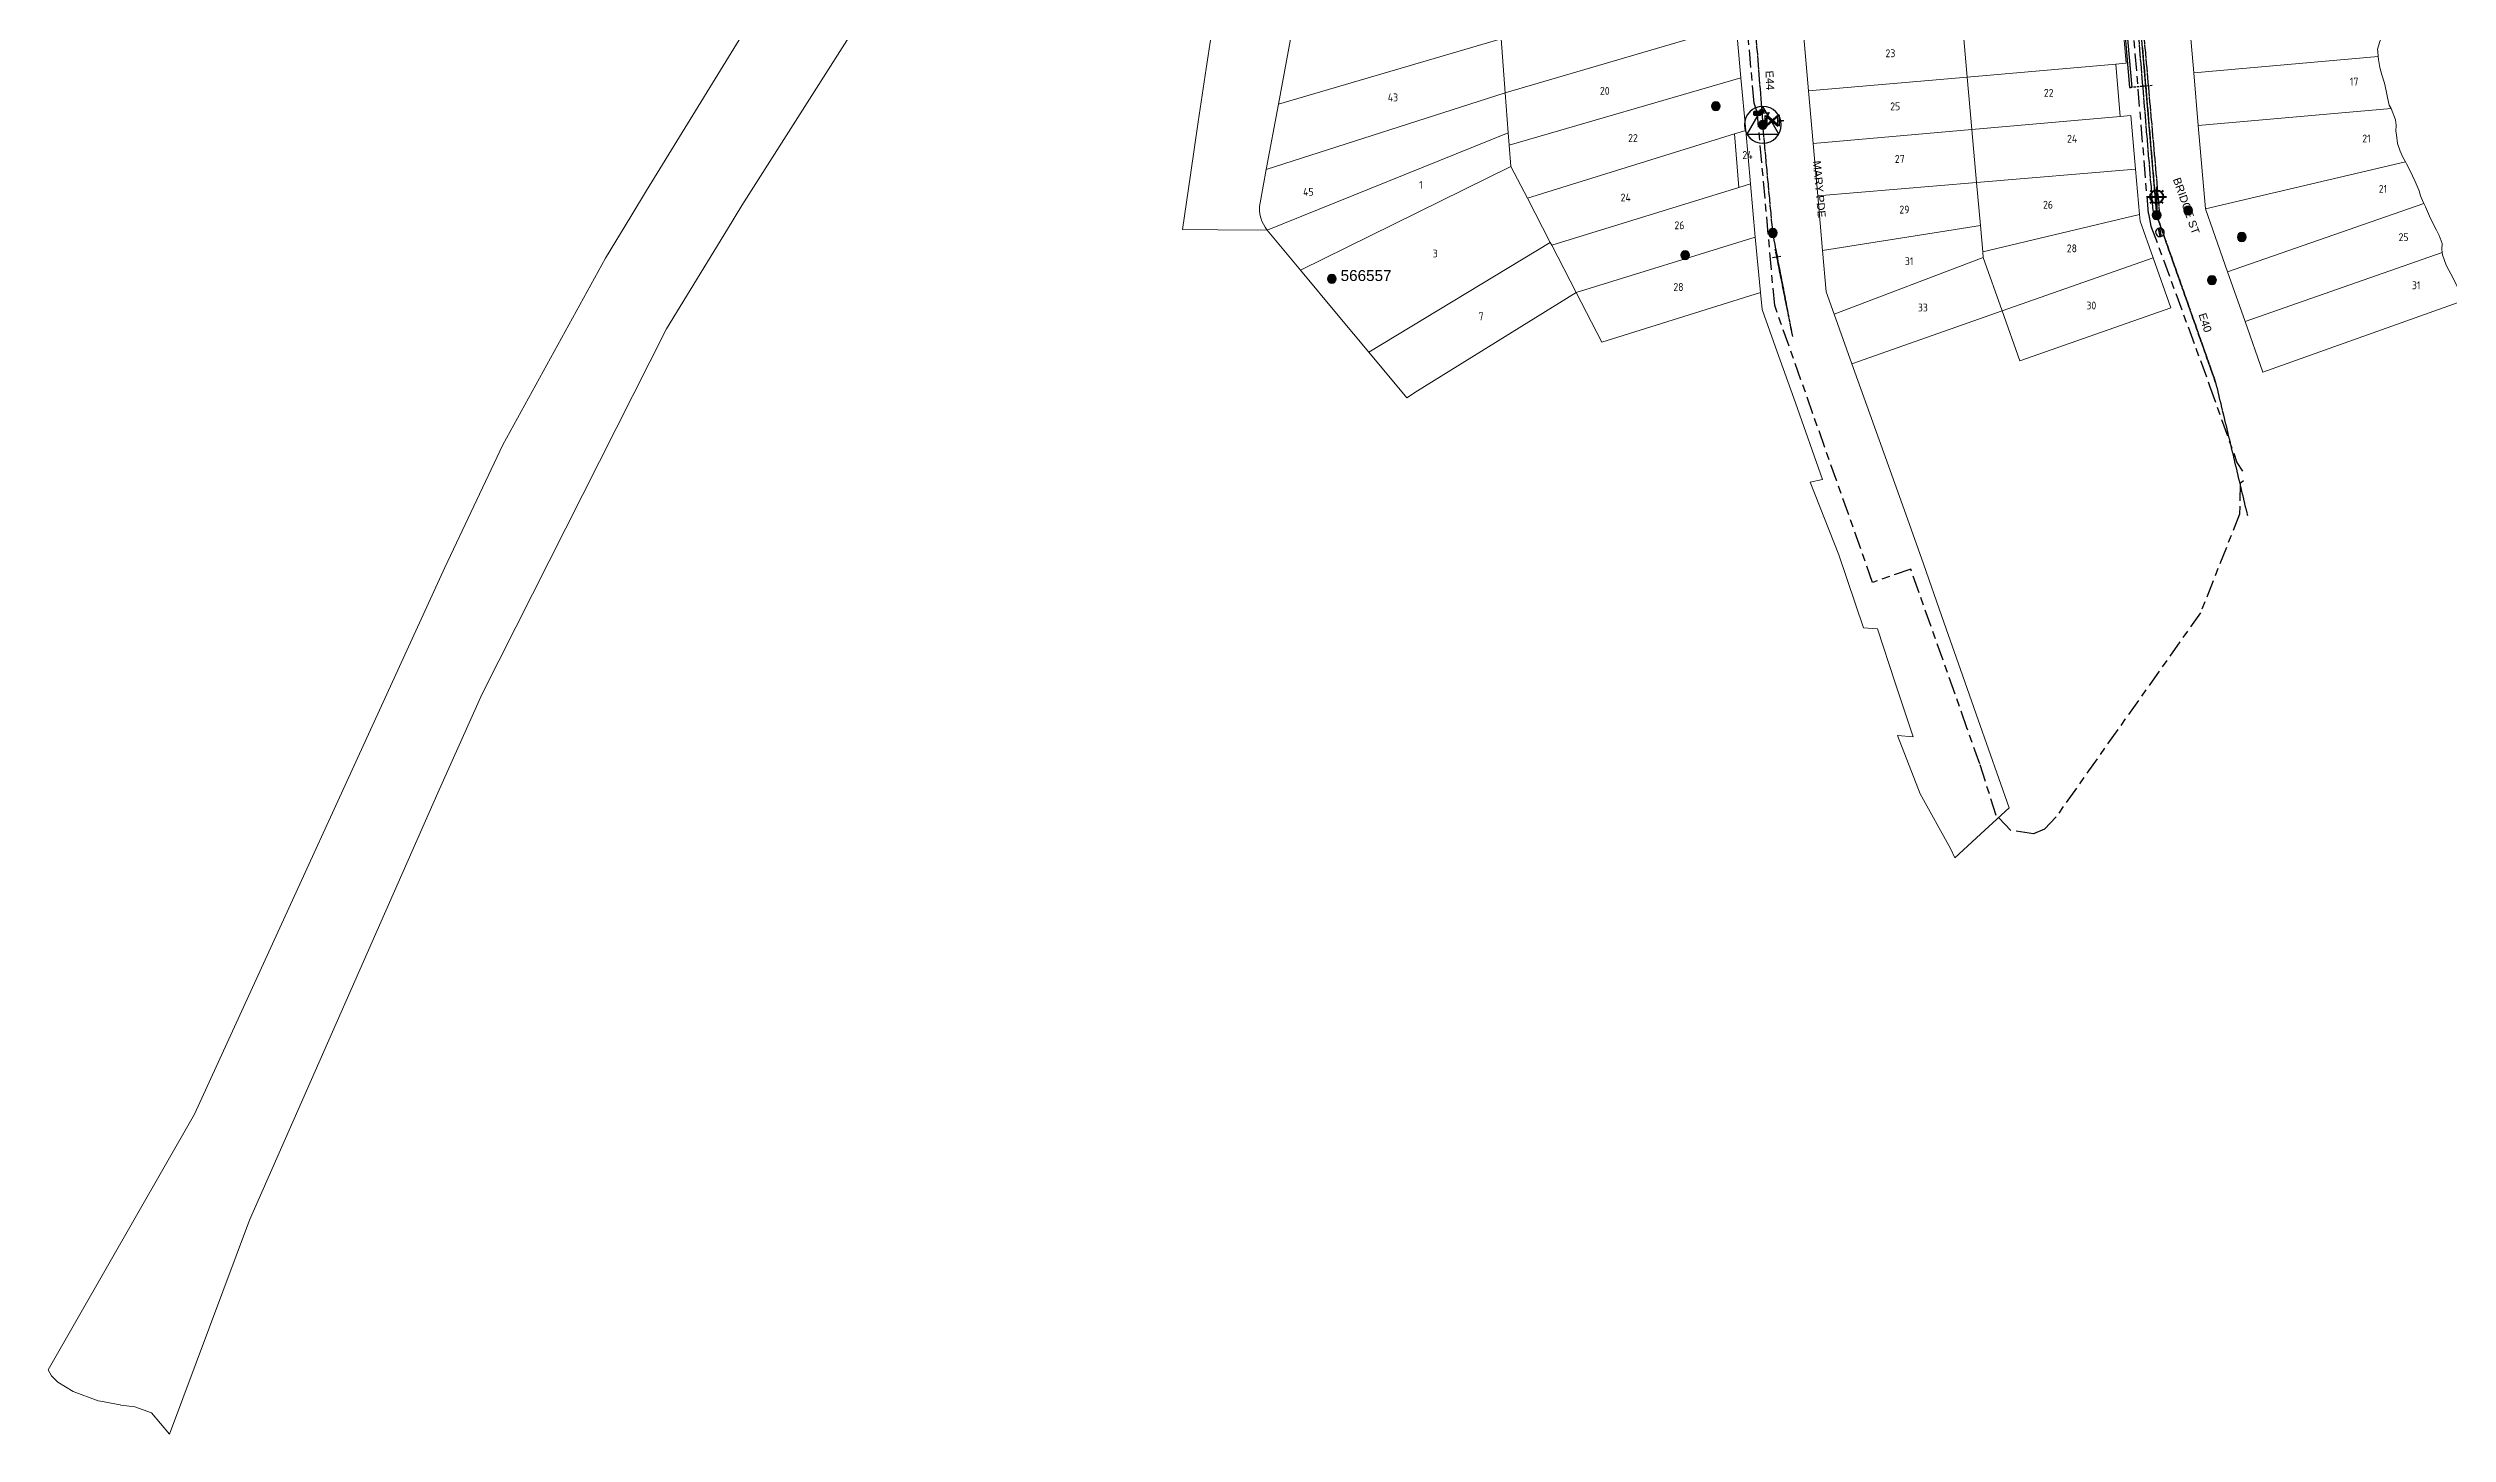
# Model space of a CAD drawing. Header units: metres. Extents: x 317295 to 318227, y 6256675 to 6257944.
# Drawn here: x 317295 to 317844, y 6256675 to 6256993 of the extents above; entities that cross this region are included whole.
import ezdxf
from ezdxf.enums import TextEntityAlignment as Align

# ---------------------------------------------------------------- set-up
doc = ezdxf.new("R2010")
doc.units = ezdxf.units.M
for name, pattern in [('Cable Exist OH', [1, 1, 0]), ('Cable Exist UG', [8.2, 4, -1.2, 1.8, -1.2]), ('DASHED', [0.75, 0.5, -0.25])]:
    doc.linetypes.add(name, pattern=pattern)
doc.layers.get('0').update_dxf_attribs({"color": 6})
doc.layers.add('Cadastre Land Parcels_SP_EXT', color=9, linetype='Continuous', lineweight=5)
doc.layers.add('Cadastre Roads_SP_EXT', color=9, linetype='Continuous', lineweight=5)
for name, color, linetype in [('Duct_SP_EXT', 7, 'Continuous'), ('Equip_HV_EXT', 7, 'Continuous'), ('Equip_LV_EXT', 7, 'Continuous'), ('Equip_SP_LV_EXT', 7, 'Continuous'), ('Equip_SP_SL_EXT', 7, 'Continuous'), ('Mains_HV_EXT', 7, 'Continuous'), ('Mains_LV_EXT', 7, 'Continuous'), ('Mains_SL_EXT', 7, 'Continuous'), ('OH_Details_SP_MISC', 7, 'Continuous'), ('Sub_SP_TR_HV_LV_EXT', 7, 'Continuous'), ('SupportsOH_SP_TR_HV_LV_SL_EXT', 7, 'Continuous')]:
    doc.layers.add(name, color=color, linetype=linetype)
doc.layers.add('UNKNOWN_FEATURES', color=1, linetype='DASHED', plot=False)
doc.styles.add('iecARIAL', font='arial.ttf', dxfattribs={"height": 2})
doc.styles.add('iecISOCP', font='isocp.shx')
doc.styles.add('POLE_LABEL', font='arial.ttf')
doc.styles.get("Standard").update_dxf_attribs({"font": 'arial.ttf'})

# ---------------------------------------------------------------- blocks, each defined once
blk = doc.blocks.new('SUB_POLE_EXT')
blk.add_wipeout([(0, 4.22), (0.42, 4.2), (0.83, 4.14), (1.21, 4.05), (1.62, 3.9), (1.99, 3.72), (2.35, 3.51), (2.68, 3.26), (2.99, 2.99), (3.28, 2.66), (3.52, 2.34), (3.76, 1.92), (3.9, 1.62), (4.04, 1.23), (4.18, 0.63), (4.22, 0), (4.18, -0.61), (4.06, -1.15), (3.9, -1.62), (3.58, -2.24), (3.22, -2.73), (2.97, -3.01), (2.68, -3.26), (2.36, -3.5), (2, -3.72), (1.64, -3.89), (1.25, -4.03), (0.82, -4.14), (0.42, -4.2), (0, -4.22), (-0.41, -4.2), (-0.8, -4.15), (-1.21, -4.05), (-1.62, -3.9), (-1.99, -3.73), (-2.35, -3.51), (-2.68, -3.26), (-2.96, -3.02), (-3.23, -2.72), (-3.51, -2.35), (-3.71, -2.01), (-3.91, -1.6), (-4.05, -1.21), (-4.16, -0.76), (-4.22, -0.14), (-4.21, 0.39), (-4.14, 0.83), (-4.03, 1.27), (-3.9, 1.63), (-3.71, 2.02), (-3.5, 2.37), (-3.28, 2.67), (-2.99, 2.99), (-2.68, 3.27), (-2.33, 3.52), (-1.98, 3.73), (-1.63, 3.9), (-1.2, 4.05), (-0.78, 4.15), (-0.4, 4.21)])
blk.add_line((2.16, 0.48), (2.16, 0.48, 0))
blk.add_lwpolyline([(-4.22, 0, 1), (4.22, 0, 1)], format="xyb", close=True)
blk.add_lwpolyline([(2.14, 0.52), (0, 4.22), (-3.66, -2.11), (3.66, -2.11)], close=True)
for tag, height, flags, p in [('STREET_CODE', 0.2, 9, (1.5, 0)), ('ASSET_NUM', 2.5, 8, (2, 2)), ('CONSTRUCTED_VOLTAGE', 0.2, 9, (1.5, -0.2)), ('OPERATING_VOLTAGE', 0.2, 9, (1.5, -0.6)), ('OPERATED_BY', 0.2, 9, (1.5, -0.8)), ('ORIENTATION', 0.2, 9, (1.5, -1.2)), ('OWNED_BY', 0.2, 9, (1.5, -1.4)), ('SECONDARY_VOLTAGE', 0.2, 9, (1.5, -1.6)), ('STATE', 0.2, 9, (1.5, -1.8)), ('SUBSTATION_TYPE', 0.2, 9, (1.5, -2)), ('STREETNAME', 0.2, 9, (1.5, -2.8)), ('SUBURB', 0.2, 9, (1.5, -3)), ('Z', 0.2, 1, (1.5, -3.4)), ('NO_PHASES', 0.2, 9, (1.5, -0.4)), ('MAINTAINED_BY', 0.2, 9, (1.5, -1)), ('USAGE', 0.2, 9, (1.5, -2.2)), ('LEGEND', 0.2, 9, (1.5, -2.4)), ('LOCATION', 0.2, 9, (1.5, -2.6)), ('NOTES', 0.2, 9, (1.5, -3.2))]:
    blk.add_attdef(tag, text='', height=height, dxfattribs=dict(flags=flags)).set_placement(p, align=Align.MIDDLE_LEFT)
blk = doc.blocks.new('LV_OH_LINKS_CLOSED_EXT')
for p, q in [((-0.17, 4.97), (-0.17, 3)), ((0.17, 4.97), (0.17, 3))]:
    blk.add_line(p, q)
blk.add_lwpolyline([(0, 2.99, 1), (0, 4.98, 1)], format="xyb", close=True)
at = {"flags": 9}
for tag, p in [('ACTUAL_STATUS', (0, 0)), ('CONSTRUCTED_VOLTAGE', (0, -0.2)), ('OPERATING_VOLTAGE', (0, -0.6)), ('ORIENTATION', (0, -0.8)), ('OWNED_BY', (0, -1)), ('STATE', (0, -1.2)), ('SWITCH_TYPE', (0, -1.4)), ('NO_PHASES', (0, -0.4)), ('USAGE', (0, -1.6)), ('NOTES', (0, -1.8))]:
    blk.add_attdef(tag, text='', height=0.2, dxfattribs=at).set_placement(p, align=Align.MIDDLE_LEFT)
at = {"flags": 1}
blk.add_attdef('Z', (0, 0), '', height=0.2, dxfattribs=at)
blk = doc.blocks.new('LV_OH_LINKS_DISTFUSE_EXT')
for p, q in [((0, 0), (0.96, 0)), ((3.84, 0), (4.8, 0))]:
    blk.add_line(p, q)
blk.add_lwpolyline([(3.84, -1.2), (3.84, 1.2), (0.96, -1.2), (0.96, 1.2)], close=True)
at = {"flags": 9}
for tag, p in [('ACTUAL_STATUS', (0, 0)), ('CONSTRUCTED_VOLTAGE', (0, -0.2)), ('OPERATING_VOLTAGE', (0, -0.6)), ('ORIENTATION', (0, -0.8)), ('OWNED_BY', (0, -1)), ('STATE', (0, -1.2)), ('SWITCH_TYPE', (0, -1.4)), ('NO_PHASES', (0, -0.4)), ('USAGE', (0, -1.6)), ('NOTES', (0, -1.8))]:
    blk.add_attdef(tag, text='', height=0.2, dxfattribs=at).set_placement(p, align=Align.MIDDLE_LEFT)
at = {"flags": 1}
blk.add_attdef('Z', (0, 0), '', height=0.2, dxfattribs=at)
blk = doc.blocks.new('SL_LANTERN_EXT')
at = {"lineweight": 40}
for p, q in [((-1.46, 5.68), (-1.06, 5.28)), ((0, 1.97), (0, 6.47)), ((1.46, 5.68), (1.06, 5.28)), ((-2.25, 4.22), (2.25, 4.22)), ((-1.46, 2.76), (-1.06, 3.16)), ((0, 0), (0, 2.72)), ((1.46, 2.76), (1.06, 3.16))]:
    blk.add_line(p, q, dxfattribs=at)
blk.add_circle((0, 4.22), 1.5, dxfattribs=at)
at = {"style": 'iecARIAL', "flags": 8}
blk.add_attdef('ASSET_NUM', (1.5, 1.5), '', height=2.5, dxfattribs=at)
for tag, p, height, flags in [('OPERATING_VOLTAGE', (0.98, -1.65), 0.2, 9), ('ORIENTATION', (0.98, -1.85), 0.2, 9), ('OWNED_BY', (0.98, -2.05), 0.2, 9), ('STATE', (0.98, -2.25), 0.2, 9), ('CONSTRUCTED_VOLTAGE', (0.98, -0.65), 0.2, 9), ('CONTROL_TYPE', (0.98, -0.85), 0.2, 9), ('LANTERN_PURPOSE', (0.98, -1.05), 0.2, 9), ('LANTERN_TYPE', (0.98, -1.25), 0.2, 9), ('NO_PHASES', (0.98, -1.45), 0.2, 9), ('USAGE', (0.98, -2.45), 0.2, 9), ('CEXIST', (0.98, -2.65), 0.2, 9), ('CNEW', (0.98, -2.85), 0.2, 9), ('CNUMBER', (0.98, -3.05), 0.2, 9), ('CREMOVE', (0.98, -3.25), 0.2, 9), ('CREPLACE', (0.98, -3.45), 0.2, 9), ('LKINGHEIGHT', (0.98, -3.65), 0.2, 9), ('LBRACKET', (0.98, -3.85), 0.2, 9), ('LBRACKETVOCAB', (0.98, -4.05), 0.2, 9), ('LCATEGORY', (0.98, -4.25), 0.2, 9), ('LCHARGE1', (0.98, -4.45), 0.2, 9), ('LCHARGE1PERCENT', (0.98, -4.65), 0.2, 9), ('LCHARGE2', (0.98, -4.85), 0.2, 9), ('LCHARGE2PERCENT', (0.98, -5.05), 0.2, 9), ('LCHARGE3', (0.98, -5.25), 0.2, 9), ('LCHARGE3PERCENT', (0.98, -5.45), 0.2, 9), ('LEXIST', (0.98, -5.65), 0.2, 9), ('LNUMBER', (2.18, -3.25), 2.5, 8), ('STREETNAME', (0.98, -9.25), 0.2, 9), ('SUBURB', (0.98, -9.45), 0.2, 1), ('LLAMP', (0.98, -5.85), 0.2, 9), ('LLAMPVOCAB', (0.98, -6.05), 0.2, 9), ('LMAST', (0.98, -6.25), 0.2, 9), ('LMASTVOCAB', (0.98, -6.45), 0.2, 9), ('LNEW', (0.98, -6.65), 0.2, 9), ('LANTNUMBER', (0.98, -6.85), 0.2, 9), ('LOUTREACH', (0.98, -7.25), 0.2, 9), ('LOUTREACHVOCAB', (0.98, -7.45), 0.2, 9), ('LRATECODE', (0.98, -7.65), 0.2, 9), ('LREMOVE', (0.98, -7.85), 0.2, 9), ('LREPLACE', (0.98, -8.05), 0.2, 9), ('LTYPE', (0.98, -8.25), 0.2, 9), ('LTYPEVOCAB', (0.98, -8.45), 0.2, 9), ('LEGEND', (0.98, -8.65), 0.2, 9), ('LOCATION', (0.98, -8.85), 0.2, 9), ('NOTES', (0.98, -9.05), 0.2, 9)]:
    blk.add_attdef(tag, p, '', height=height, dxfattribs=dict(flags=flags))
blk = doc.blocks.new('POLE_EXT')
blk.add_hatch(color=256).paths.add_polyline_path([(-1, 0, 1), (1, 0, 1)])
blk.add_lwpolyline([(-1, 0, 1), (1, 0, 1)], format="xyb", close=True)
for tag, height, flags, p in [('pNumber', 2.5, 8, (-17.84, 2.07)), ('OWNED_BY', 0.2, 9, (1.35, -0.4)), ('SPECIAL_USE', 0.2, 9, (1.35, -0.8)), ('STATE', 0.2, 9, (1.35, -1)), ('cLV', 0.2, 9, (1.35, -1.4)), ('hDepth', 0.2, 9, (1.35, -1.6)), ('hDia', 0.2, 9, (1.35, -1.8)), ('cHV', 0.2, 9, (1.35, -2)), ('cLinedev', 0.2, 9, (1.35, -3.4)), ('pExisting', 0.2, 9, (1.35, -3.8)), ('pFooting', 0.2, 9, (1.35, -4.4)), ('pNew', 0.2, 9, (1.35, -4.6)), ('pRelocate', 0.2, 9, (1.35, -5)), ('pRemove', 0.2, 9, (1.35, -5.2)), ('pReplace', 0.2, 9, (1.35, -5.4)), ('PARENT', 0.2, 9, (1.35, -0.6)), ('USAGE', 0.2, 9, (1.35, -1.2)), ('LBRACKET', 0.2, 9, (1.35, -2.2)), ('LExisting', 0.2, 9, (1.35, -2.4)), ('LANTNUMBER', 0.2, 9, (1.35, -2.6)), ('LOther', 0.2, 9, (1.35, -2.8)), ('LRemove', 0.2, 9, (1.35, -3)), ('LEGEND', 0.2, 9, (1.35, -3.2)), ('LOCATION', 0.2, 9, (1.35, -3.6)), ('PFNUMBER', 0.2, 9, (1.35, -4)), ('NEWPFNUMBER', 0.2, 9, (1.35, -4.2)), ('pStay', 0.2, 9, (1.35, -5.6)), ('pType', 0.2, 9, (1.35, -5.8)), ('cspan', 0.2, 9, (1.35, -6)), ('STREETNAME', 0.2, 9, (1.35, -6.2)), ('SUBURB', 0.2, 9, (1.35, -6.4)), ('OPERATED_BY', 0.2, 9, (1.36, -7.01)), ('NOTES', 0.2, 9, (1.35, -6.6)), ('MAINTAINED_BY', 0.2, 9, (1.36, -6.81))]:
    blk.add_attdef(tag, text='', height=height, dxfattribs=dict(flags=flags)).set_placement(p, align=Align.MIDDLE_LEFT)
at = {"style": 'POLE_LABEL'}
for tag, height, flags, p in [('STRUCTURE_PLANT_NUMBER', 0.2, 9, (1.35, 0.03)), ('ASSET_NUM', 2.5, 8, (2, 2)), ('STREET_CODE', 0.2, 9, (1.35, -0.2))]:
    blk.add_attdef(tag, text='', height=height, dxfattribs=dict(at, flags=flags)).set_placement(p, align=Align.MIDDLE_LEFT)
at = {"flags": 1}
blk.add_attdef('Z', (1.35, -7.33), '', height=0.2, dxfattribs=at)
blk = doc.blocks.new('HV_STJ_EXT')
h = blk.add_hatch(color=256)
edge = h.paths.add_edge_path()
edge.add_ellipse((-0.59, 0.13), major_axis=(0.226, 0.226), ratio=1, start_angle=45, end_angle=135)
edge.add_line((-0.91, 0.13), (-0.91, -0.13))
edge.add_ellipse((-0.59, -0.13), major_axis=(0.226, 0.226), ratio=1, start_angle=135, end_angle=225)
edge.add_line((-0.59, -0.45), (0.59, -0.45))
edge.add_ellipse((0.59, -0.13), major_axis=(-0.226, 0.226), ratio=1, start_angle=135, end_angle=225)
edge.add_line((0.91, -0.13), (0.91, 0.13))
edge.add_ellipse((0.59, 0.13), major_axis=(-0.226, 0.226), ratio=1, start_angle=225, end_angle=315)
edge.add_line((0.59, 0.45), (-0.59, 0.45))
blk.add_lwpolyline([(-0.91, 0.13), (-0.91, -0.13, 0.414214), (-0.59, -0.45), (0.59, -0.45, 0.414214), (0.91, -0.13), (0.91, 0.13, 0.414214), (0.59, 0.45), (-0.59, 0.45, 0.414214)], format="xyb", close=True)
for tag, flags, p in [('ORIENTATION', 9, (1.5, 0)), ('Z', 1, (1.5, -0.8)), ('USAGE', 9, (1.5, -0.2)), ('LEGEND', 9, (1.5, -0.4)), ('NOTES', 9, (1.5, -0.6))]:
    blk.add_attdef(tag, text='', height=0.2, dxfattribs=dict(flags=flags)).set_placement(p, align=Align.MIDDLE_LEFT)
blk = doc.blocks.new('End Shackle_EXT')
blk.add_wipeout([(0, 0.25), (1.81, 0.25), (1.82, -0.25), (0, -0.25)])
blk.add_line((1.81, -1), (1.81, 1))
at = {"flags": 1}
blk.add_attdef('Z', (0, 0), '', height=0.2, dxfattribs=at)
at = {"flags": 9}
for tag, p in [('CONNECTOR_TYPE', (0, 0)), ('CONSTRUCTED_VOLTAGE', (0, -0.2)), ('OPERATING_VOLTAGE', (0, -0.6)), ('ORIENTATION', (0, -0.8)), ('OWNED_BY', (0, -1)), ('STATE', (0, -1.2)), ('NO_PHASES', (0, -0.4)), ('USAGE', (0, -1.4)), ('NOTES', (0, -1.6))]:
    blk.add_attdef(tag, text='', height=0.2, dxfattribs=at).set_placement(p, align=Align.MIDDLE_LEFT)
blk = doc.blocks.new('CONNECTOR_NODE_EXT')
h = blk.add_hatch(color=256)
edge = h.paths.add_edge_path()
edge.add_arc((0, 0), 0.5, 0, 360)
blk.add_circle((0, 0), 0.5)
at = {"flags": 1}
blk.add_attdef('Z', (0, 0), '', height=0.2, dxfattribs=at)
at = {"flags": 9}
for tag, p in [('CONNECTOR_TYPE', (0, 0)), ('CONSTRUCTED_VOLTAGE', (0, -0.2)), ('OPERATING_VOLTAGE', (0, -0.6)), ('ORIENTATION', (0, -0.8)), ('SUBTYPE', (0, -1)), ('NO_PHASES', (0, -0.4)), ('USAGE', (0, -1.2)), ('NOTES', (0, -1.4))]:
    blk.add_attdef(tag, text='', height=0.2, dxfattribs=at).set_placement(p, align=Align.MIDDLE_LEFT)

msp = doc.modelspace()

# ---------------------------------------------------------------- linework, layer by layer
at = {"layer": 'Cadastre Land Parcels_SP_EXT', "linetype": 'Continuous'}
msp.add_lwpolyline([(317493.23, 6257060.17), (317431.81, 6256960.18), (317428.22, 6256954.28), (317422.4, 6256944.73), (317398.95, 6256902), (317385.62, 6256873.85), (317328.31, 6256748.73), (317294.77, 6256690.2), (317295.59, 6256688.8), (317297.02, 6256687.34), (317300.55, 6256685.25), (317306.28, 6256683.1), (317306.8, 6256683), (317311.27, 6256682.13), (317311.45, 6256682.11), (317314.66, 6256681.72), (317318.48, 6256680.33), (317320.53, 6256677.89), (317322.57, 6256675.48), (317340.88, 6256724.43), (317384.06, 6256822.29), (317394.17, 6256844.98), (317436.42, 6256928.53), (317450.32, 6256951.32), (317453.67, 6256956.81), (317519.72, 6257060.71)], dxfattribs=at)
for points in [[(317768.48, 6257013.72), (317732.07, 6257010.63), (317733.16, 6256998.42), (317734.24, 6256986.17), (317768.28, 6256989.17), (317770.62, 6256989.37), (317769.57, 6257001.54), (317768.48, 6257013.72)], [(317627.5, 6256994.96), (317626.62, 6257006.93), (317579.28, 6256994.85), (317576.51, 6256979.96), (317627.5, 6256994.96)], [(317681.3, 6256998.09), (317680.19, 6257010.4), (317627.5, 6256994.96), (317628.44, 6256982.6), (317681.3, 6256998.09)], [(317828.33, 6256990.92), (317828.27, 6256992.06), (317828.2, 6256992.57), (317828.69, 6256994.3), (317829.4, 6256996.03), (317830.97, 6256997.55), (317832.49, 6256998.21), (317833.61, 6256999.07), (317834.28, 6257000.27), (317834.61, 6257002.54), (317834.69, 6257003.69), (317787.51, 6256999.56), (317785.01, 6256999.31), (317786.07, 6256987.13), (317828.33, 6256990.92)], [(317697.87, 6256983.02), (317734.24, 6256986.17), (317733.16, 6256998.42), (317696.78, 6256995.3), (317697.87, 6256983.02)], [(317628.44, 6256982.6), (317627.5, 6256994.96), (317576.51, 6256979.96), (317573.73, 6256965.02), (317628.44, 6256982.6)], [(317831.28, 6256979.02), (317830.8, 6256979.76), (317830.44, 6256981.51), (317830.12, 6256983), (317829.77, 6256984.79), (317829.13, 6256986.72), (317828.73, 6256988.39), (317828.4, 6256990.21), (317828.33, 6256990.92), (317786.07, 6256987.13), (317787.12, 6256975.09), (317831.28, 6256979.02)], [(317698.93, 6256970.98), (317735.31, 6256974.15), (317734.24, 6256986.17), (317697.87, 6256983.02), (317698.93, 6256970.98)], [(317769.26, 6256977.13), (317768.28, 6256989.17), (317734.24, 6256986.17), (317735.31, 6256974.15), (317769.26, 6256977.13)], [(317629.13, 6256973.44), (317628.44, 6256982.6), (317573.73, 6256965.02), (317572.31, 6256957.37), (317572.2, 6256956.52), (317572.19, 6256955.66), (317572.28, 6256954.8), (317572.46, 6256953.96), (317572.72, 6256953.2), (317573.05, 6256952.47), (317573.46, 6256951.79), (317573.95, 6256951.15), (317629.13, 6256973.44)], [(317700, 6256958.99), (317736.37, 6256962.05), (317735.31, 6256974.15), (317698.93, 6256970.98), (317700, 6256958.99)], [(317772.76, 6256965.11), (317771.68, 6256977.37), (317769.26, 6256977.13), (317735.31, 6256974.15), (317736.37, 6256962.05), (317772.76, 6256965.11)], [(317834.57, 6256966.77), (317833.98, 6256967.82), (317833.33, 6256969.21), (317832.76, 6256970.98), (317832.55, 6256972.95), (317832.34, 6256973.83), (317832.41, 6256975.14), (317832.3, 6256976.37), (317831.28, 6256979.02), (317787.12, 6256975.09), (317788.77, 6256955.98), (317834.57, 6256966.77)], [(317629.34, 6256970.57), (317629.13, 6256973.44), (317573.95, 6256951.15), (317581.56, 6256942), (317629.72, 6256965.74), (317629.34, 6256970.57)], [(317633.54, 6256958.46), (317629.72, 6256965.74), (317581.56, 6256942), (317590.22, 6256931.59), (317597.24, 6256923.16), (317638.76, 6256948.3), (317633.54, 6256958.46)], [(317773.67, 6256954.69), (317772.76, 6256965.11), (317736.37, 6256962.05), (317737.24, 6256952.23), (317737.79, 6256946.18), (317773.67, 6256954.69)], [(317838.74, 6256957.21), (317838.44, 6256957.89), (317838.03, 6256958.99), (317837.73, 6256960.11), (317836.75, 6256962.27), (317836.19, 6256963.57), (317835.12, 6256965.79), (317834.84, 6256966.3), (317834.57, 6256966.77), (317788.77, 6256955.98), (317793.83, 6256941.58), (317838.74, 6256957.21)], [(317685.64, 6256949.55), (317684.6, 6256961.73), (317681.92, 6256960.9), (317639.1, 6256947.66), (317644.67, 6256936.85), (317685.64, 6256949.55)], [(317701.11, 6256946.48), (317737.24, 6256952.23), (317736.37, 6256962.05), (317700, 6256958.99), (317701.11, 6256946.48)], [(317842.95, 6256945.99), (317842.9, 6256946.75), (317842.95, 6256948.06), (317842.32, 6256949.91), (317841.65, 6256951.16), (317840.57, 6256953.18), (317840.05, 6256954.33), (317839.13, 6256956.45), (317838.74, 6256957.21), (317793.83, 6256941.58), (317797.83, 6256930.18), (317842.95, 6256945.99)], [(317703.77, 6256931.92), (317737.88, 6256944.9), (317737.79, 6256946.18), (317737.24, 6256952.23), (317701.11, 6256946.48), (317701.94, 6256937.04), (317703.77, 6256931.92)], [(317776.78, 6256944.76), (317773.82, 6256953.22), (317773.67, 6256954.69), (317737.79, 6256946.18), (317737.88, 6256944.9), (317742.24, 6256932.64), (317776.78, 6256944.76)], [(317639.1, 6256947.66), (317638.76, 6256948.3), (317597.24, 6256923.16), (317605.91, 6256912.75), (317608.38, 6256914.3), (317644.67, 6256936.85), (317639.1, 6256947.66)], [(317686.88, 6256936.87), (317685.64, 6256949.55), (317644.67, 6256936.85), (317650.58, 6256925.51), (317686.88, 6256936.87)], [(317707.83, 6256920.54), (317742.24, 6256932.64), (317737.88, 6256944.9), (317703.77, 6256931.92), (317707.83, 6256920.54)], [(317780.81, 6256933.32), (317776.78, 6256944.76), (317742.24, 6256932.64), (317746.26, 6256921.18), (317780.81, 6256933.32)], [(317847.7, 6256934.92), (317847.14, 6256936.68), (317846.17, 6256938.68), (317845.4, 6256940.31), (317844.49, 6256941.96), (317843.9, 6256943.12), (317843.04, 6256945.51), (317842.95, 6256945.99), (317797.83, 6256930.18), (317801.89, 6256918.61), (317847.7, 6256934.92)]]:
    msp.add_lwpolyline(points, close=True, dxfattribs=at)
at = {"layer": 'Cadastre Roads_SP_EXT', "linetype": 'Continuous'}
msp.add_lwpolyline([(317562.23, 6257003.12), (317559.99, 6256988.18), (317558.16, 6256975.95), (317556.38, 6256963.83), (317554.53, 6256951.28), (317562.6, 6256951.22), (317573.95, 6256951.15), (317573.46, 6256951.79), (317573.05, 6256952.47), (317572.72, 6256953.2), (317572.46, 6256953.96), (317572.28, 6256954.8), (317572.19, 6256955.66), (317572.2, 6256956.52), (317572.31, 6256957.37), (317573.73, 6256965.02), (317576.51, 6256979.96), (317579.28, 6256994.85)], dxfattribs=at)
at = {"layer": 'Duct_SP_EXT'}
for p, q in [((317768.58, 6257016.23), (317771.41, 6256983.78)), ((317769.06, 6257016.27), (317771.89, 6256983.82)), ((317771.41, 6256983.78), (317771.65, 6256983.8)), ((317771.89, 6256983.82), (317771.65, 6256983.8))]:
    msp.add_line(p, q, dxfattribs=at)
at = {"layer": 'Mains_HV_EXT', "linetype": 'Cable Exist UG', "flags": 128}
msp.add_lwpolyline([(317775.73, 6256954.92), (317764.74, 6257087.44), (317764.74, 6257087.44)], dxfattribs=at)
at = {"layer": 'Mains_HV_EXT', "linetype": 'Cable Exist UG'}
msp.add_lwpolyline([(317775.73, 6256954.92), (317776.3, 6256952.05), (317789.72, 6256915.51), (317795.99, 6256897.95), (317797.25, 6256895.96)], dxfattribs=at)
at = {"layer": 'Mains_LV_EXT', "linetype": 'Cable Exist OH'}
for points in [[(317773.22, 6256997.98), (317776.83, 6256954.51)], [(317774.45, 6256998.05), (317778.27, 6256954.62)], [(317791.1, 6256916.25), (317777.6, 6256954.55)]]:
    msp.add_lwpolyline(points, dxfattribs=at)
at = {"layer": 'Mains_SL_EXT', "linetype": 'Cable Exist OH'}
for points in [[(317774.34, 6256992.84), (317777.6, 6256954.55)], [(317777.6, 6256954.55), (317791.1, 6256916.25), (317798.37, 6256885.77)]]:
    msp.add_lwpolyline(points, dxfattribs=at)
at = {"layer": 'OH_Details_SP_MISC', "color": 7, "linetype": 'Continuous', "flags": 128}
msp.add_lwpolyline([(317777.6, 6256954.55), (317773.88, 6256998.2), (317772.28, 6257015.84)], dxfattribs=at)
at = {"layer": 'UNKNOWN_FEATURES'}
msp.add_lwpolyline([(317776.55, 6256984.24), (317771.65, 6256983.8)], dxfattribs=at)

# ---------------------------------------------------------------- block references
at = {"layer": 'Equip_SP_LV_EXT', "rotation": 190.856447839746}
msp.add_blockref('LV_OH_LINKS_CLOSED_EXT', (317777.6, 6256954.55), dxfattribs=at)
at = {"layer": 'Equip_SP_SL_EXT'}
msp.add_blockref('SL_LANTERN_EXT', (317777.6, 6256954.55), dxfattribs=at)
at = {"layer": 'Sub_SP_TR_HV_LV_EXT'}
msp.add_blockref('SUB_POLE_EXT', (317687.42, 6256975.25), dxfattribs=at)
at = {"layer": 'SupportsOH_SP_TR_HV_LV_SL_EXT'}
for p in [(317676.66, 6256979.51), (317777.6, 6256954.55), (317784.79, 6256955.65), (317669.62, 6256945.39), (317797.07, 6256949.56), (317790.26, 6256939.66)]:
    msp.add_blockref('POLE_EXT', p, dxfattribs=at)
ref = msp.add_blockref('POLE_EXT', (317588.75, 6256939.99), dxfattribs=at)
ref.add_attrib('ASSET_NUM', '566557', dxfattribs={"layer": '0', "height": 2.5, "style": 'POLE_LABEL'}).set_placement((317590.75, 6256940.74), align=Align.MIDDLE_LEFT)

# ---------------------------------------------------------------- texts
at = {"layer": 'Cadastre Land Parcels_SP_EXT', "style": 'iecISOCP'}
for s, p in [('23', (317715.51, 6256990.73)), ('17', (317821.84, 6256984.23)), ('43', (317601.55, 6256980.63)), ('20', (317650.12, 6256982.14)), ('25', (317716.59, 6256978.58)), ('22', (317751.77, 6256981.66)), ('22', (317656.58, 6256971.32)), ('27', (317717.65, 6256966.54)), ('24', (317757.08, 6256971.16)), ('21', (317824.67, 6256971.2)), ('45', (317582.16, 6256959)), ('1', (317608.74, 6256960.58)), ('24', (317654.86, 6256957.7)), ('26', (317751.57, 6256956.05)), ('21', (317828.46, 6256959.68)), ('26', (317667.18, 6256951.34)), ('29', (317718.68, 6256954.94)), ('3', (317611.84, 6256944.88)), ('28', (317757.03, 6256946.06)), ('25', (317832.99, 6256948.62)), ('31', (317719.95, 6256943.13)), ('28', (317666.94, 6256937.2)), ('31', (317836.05, 6256937.6)), ('7', (317622.34, 6256930.5)), ('33', (317722.93, 6256932.5)), ('30', (317761.52, 6256932.97))]:
    msp.add_text(s, height=1.8, dxfattribs=at).set_placement(p)
at = {"layer": 'Cadastre Roads_SP_EXT'}
for s, rotation, p in [('MARY PDE', 275.1529, (317698.88, 6256966.96)), ('BRIDGE ST', 289.4238, (317781.29, 6256962.78))]:
    msp.add_text(s, height=1.8, rotation=rotation, dxfattribs=at).set_placement(p)
at = {"layer": 'Mains_LV_EXT'}
for s, rotation, p in [('E44', 272.7477, (317688.03, 6256987.61)), ('E40', 288.2774, (317787.16, 6256931.8))]:
    msp.add_text(s, height=1.8, rotation=rotation, dxfattribs=at).set_placement(p)

# ---------------------------------------------------------------- next in the draw order: linework, layer by layer
at = {"layer": 'Cadastre Land Parcels_SP_EXT', "linetype": 'Continuous'}
for points in [[(317682.39, 6256986.02), (317681.3, 6256998.09), (317628.44, 6256982.6), (317629.13, 6256973.44), (317629.34, 6256970.57), (317682.39, 6256986.02)], [(317680.96, 6256973.18), (317683.53, 6256973.92), (317682.39, 6256986.02), (317629.34, 6256970.57), (317629.72, 6256965.74), (317633.54, 6256958.46), (317680.96, 6256973.18)], [(317684.6, 6256961.73), (317683.53, 6256973.92), (317680.96, 6256973.18), (317681.92, 6256960.9), (317684.6, 6256961.73)], [(317681.92, 6256960.9), (317680.96, 6256973.18), (317633.54, 6256958.46), (317638.76, 6256948.3), (317639.1, 6256947.66), (317681.92, 6256960.9)]]:
    msp.add_lwpolyline(points, close=True, dxfattribs=at)
at = {"layer": 'Cadastre Roads_SP_EXT', "linetype": 'Continuous'}
msp.add_lwpolyline([(317681.3, 6256998.09), (317682.39, 6256986.02), (317683.53, 6256973.92), (317684.6, 6256961.73), (317685.64, 6256949.55), (317686.88, 6256936.87), (317687.26, 6256932.96), (317690.33, 6256924.33), (317694.88, 6256911.6), (317701.12, 6256894.02), (317698.23, 6256893.46), (317704.86, 6256876.79), (317710.49, 6256860.1), (317713.69, 6256859.86), (317717.74, 6256847.45), (317721.87, 6256835.11), (317718.27, 6256835.44), (317723.43, 6256822.04), (317730.37, 6256809.57), (317731.41, 6256807.39), (317738.25, 6256813.72), (317743.79, 6256818.85), (317736.7, 6256839.01), (317732.66, 6256850.54), (317728.42, 6256862.66), (317724.2, 6256874.69), (317720.14, 6256886.06), (317716.17, 6256897.19), (317711.92, 6256909.08), (317707.83, 6256920.54), (317703.77, 6256931.92), (317701.94, 6256937.04), (317701.11, 6256946.48), (317700, 6256958.99), (317698.93, 6256970.98), (317697.87, 6256983.02), (317696.78, 6256995.3)], dxfattribs=at)
at = {"layer": 'Mains_HV_EXT', "linetype": 'Cable Exist UG'}
for points in [[(317686.17, 6256977.87), (317685.45, 6256980.23), (317681.34, 6257025.04)], [(317686.17, 6256977.87), (317688.89, 6256978.09)]]:
    msp.add_lwpolyline(points, dxfattribs=at)
at = {"layer": 'Mains_HV_EXT', "linetype": 'Cable Exist OH'}
msp.add_lwpolyline([(317688.89, 6256978.09), (317687.42, 6256975.25)], dxfattribs=at)
at = {"layer": 'Mains_LV_EXT', "linetype": 'Cable Exist OH'}
for points in [[(317685.66, 6256997.66), (317687.18, 6256978.31)], [(317687.18, 6256978.31), (317687.42, 6256975.25)], [(317689.72, 6256950.48), (317687.42, 6256975.25)]]:
    msp.add_lwpolyline(points, dxfattribs=at)

# ---------------------------------------------------------------- next in the draw order: block references
at = {"layer": 'Equip_HV_EXT'}
msp.add_blockref('HV_STJ_EXT', (317686.17, 6256977.87), dxfattribs=at)
at = {"layer": 'Equip_LV_EXT'}
for name, p in [('CONNECTOR_NODE_EXT', (317687.18, 6256978.31)), ('LV_OH_LINKS_DISTFUSE_EXT', (317687.01, 6256976.17)), ('LV_OH_LINKS_DISTFUSE_EXT', (317687.42, 6256976.25))]:
    msp.add_blockref(name, p, dxfattribs=at)
at = {"layer": 'SupportsOH_SP_TR_HV_LV_SL_EXT'}
msp.add_blockref('POLE_EXT', (317687.42, 6256975.25), dxfattribs=at)

# ---------------------------------------------------------------- next in the draw order: texts
at = {"layer": 'Cadastre Land Parcels_SP_EXT', "style": 'iecISOCP'}
msp.add_text('24', height=1.8, dxfattribs=at).set_placement((317682.75, 6256967.43))

# ---------------------------------------------------------------- next in the draw order: block references
at = {"layer": 'Mains_SL_EXT', "rotation": 280.1678805451055}
msp.add_blockref('End Shackle_EXT', (317690.27, 6256946.8), dxfattribs=at)

# ---------------------------------------------------------------- next in the draw order: linework, layer by layer
at = {"layer": 'Mains_HV_EXT', "linetype": 'Cable Exist UG'}
msp.add_lwpolyline([(317797.51, 6256893.74), (317796.75, 6256893.13), (317796.59, 6256886.08), (317787.63, 6256863.54), (317754.56, 6256816.8), (317751.93, 6256813.95), (317749.38, 6256812.9), (317744.22, 6256813.68), (317740.88, 6256817.09), (317737.09, 6256828.93), (317734.16, 6256837.19), (317721.3, 6256873.52), (317712.56, 6256870.45), (317690.13, 6256933.86), (317686.17, 6256977.87)], dxfattribs=at)
at = {"layer": 'Mains_LV_EXT', "linetype": 'Cable Exist OH'}
msp.add_lwpolyline([(317694.27, 6256926.79), (317689.72, 6256950.48)], dxfattribs=at)
at = {"layer": 'Mains_SL_EXT', "linetype": 'Cable Exist OH'}
msp.add_lwpolyline([(317694.27, 6256926.79), (317690.27, 6256946.8)], dxfattribs=at)

# ---------------------------------------------------------------- next in the draw order: block references
at = {"layer": 'SupportsOH_SP_TR_HV_LV_SL_EXT', "rotation": 359.9823929160099}
msp.add_blockref('POLE_EXT', (317689.72, 6256950.48), dxfattribs=at)

doc.saveas('drawing.dxf')
